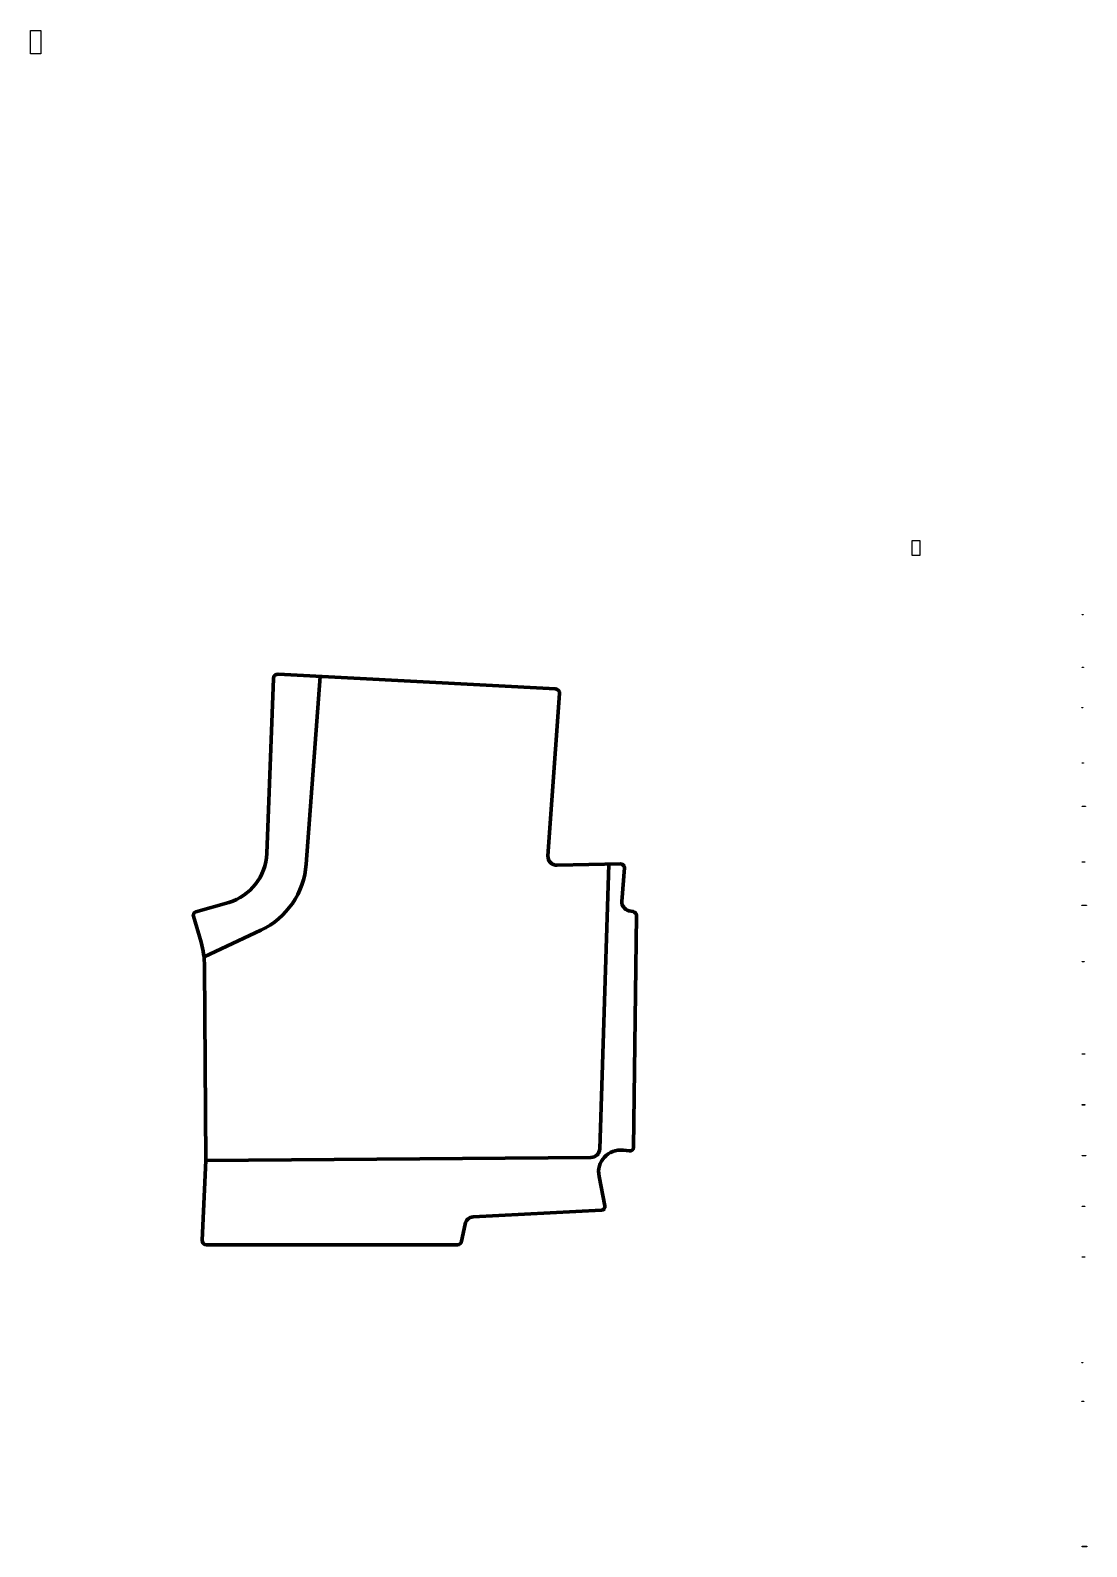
# Model space of a CAD drawing. Header units: millimetres. Extents: x -827 to 377, y -99 to 1628.
import ezdxf

# ---------------------------------------------------------------- set-up
doc = ezdxf.new("R2010")
doc.units = ezdxf.units.MM
doc.header["$MEASUREMENT"] = 0
doc.header["$XCLIPFRAME"] = 0
doc.layers.add('layer 1', color=7, linetype='Continuous', plot=False)
doc.layers.add('layer 2', color=7, linetype='Continuous')
doc.layers.add('layer 3', color=7, linetype='Continuous')
picture_1 = doc.add_image_def('image1.png', size_in_pixel=(45983, 89630))
picture_2 = doc.add_image_def('image2.png', size_in_pixel=(16160, 2324))
picture_3 = doc.add_image_def('image3.png', size_in_pixel=(15853, 2324))
picture_4 = doc.add_image_def('image4.png', size_in_pixel=(21947, 2324))
picture_5 = doc.add_image_def('image5.png', size_in_pixel=(16400, 2354))
picture_6 = doc.add_image_def('image6.png', size_in_pixel=(16659, 2354))
picture_7 = doc.add_image_def('image7.png', size_in_pixel=(11915, 1719))
picture_8 = doc.add_image_def('image8.png', size_in_pixel=(27768, 2395))
picture_9 = doc.add_image_def('image9.png', size_in_pixel=(16157, 1851))
picture_10 = doc.add_image_def('image10.png', size_in_pixel=(21444, 2382))
picture_11 = doc.add_image_def('image11.png', size_in_pixel=(7948, 1879))
picture_12 = doc.add_image_def('image12.png', size_in_pixel=(5230, 2367))
picture_13 = doc.add_image_def('image13.png', size_in_pixel=(9087, 1374))
picture_14 = doc.add_image_def('image14.png', size_in_pixel=(6372, 1851))
picture_15 = doc.add_image_def('image15.png', size_in_pixel=(5551, 1374))
picture_16 = doc.add_image_def('image16.png', size_in_pixel=(10464, 1889))
picture_17 = doc.add_image_def('image17.png', size_in_pixel=(26991, 2311))
picture_18 = doc.add_image_def('image18.png', size_in_pixel=(61963, 137696))

msp = doc.modelspace()

# ---------------------------------------------------------------- linework, layer by layer
at = {"layer": 'layer 2', "color": 12, "lineweight": 200}
msp.add_open_spline([(-340.2, 244.5), (-340.2, 244.5), (-626.1, 244.5), (-626.1, 244.5), (-629, 244.5), (-631.2, 246.9), (-631.1, 249.8), (-631.1, 249.8), (-627, 340.7), (-627, 340.7), (-627, 340.7), (-628.3, 561.5), (-628.3, 561.5), (-628.3, 570.9), (-629.7, 580.3), (-632.3, 589.3), (-632.3, 589.3), (-641, 618.7), (-641, 618.7), (-641.6, 620.8), (-640.4, 623.1), (-638.2, 623.7), (-638.2, 623.7), (-600.8, 634.5), (-600.8, 634.5), (-576, 641.7), (-558.5, 664.1), (-557.5, 690.1), (-557.5, 690.1), (-549.7, 889.7), (-549.7, 889.7), (-549.5, 892.5), (-547.2, 894.7), (-544.4, 894.5), (-544.4, 894.5), (-228.4, 877.7), (-228.4, 877.7), (-225.6, 877.5), (-223.5, 875.1), (-223.7, 872.3), (-223.7, 872.3), (-236.9, 687.6), (-236.9, 687.6), (-237.3, 681.6), (-232.5, 676.6), (-226.6, 676.8), (-226.6, 676.8), (-154.1, 678.3), (-154.1, 678.3), (-151.7, 678.4), (-149.8, 676.4), (-149.9, 674), (-149.9, 674), (-152.6, 635.6), (-152.6, 635.6), (-153, 630.7), (-149.6, 626.2), (-144.8, 625.1), (-144.8, 625.1), (-139.9, 624), (-139.9, 624), (-137.6, 623.5), (-135.9, 621.4), (-135.9, 619.1), (-135.9, 619.1), (-139.4, 355.4), (-139.4, 355.4), (-139.4, 353), (-141.5, 351.2), (-143.9, 351.4), (-143.9, 351.4), (-151.3, 352.3), (-151.3, 352.3), (-168.2, 354.3), (-182.1, 339.1), (-178.7, 322.4), (-178.7, 322.4), (-172.1, 288.8), (-172.1, 288.8), (-171.6, 286.4), (-173.3, 284.1), (-175.8, 284), (-175.8, 284), (-322.2, 276.2), (-322.2, 276.2), (-326.7, 276), (-330.5, 272.6), (-331.4, 268.1), (-331.4, 268.1), (-335.3, 248.6), (-335.3, 248.6), (-335.8, 246.2), (-337.8, 244.5), (-340.2, 244.5)], degree=3, knots=[0, 0, 0, 0, 0.032258, 0.032258, 0.032258, 0.064516, 0.064516, 0.064516, 0.096774, 0.096774, 0.096774, 0.129032, 0.129032, 0.129032, 0.16129, 0.16129, 0.16129, 0.193548, 0.193548, 0.193548, 0.225806, 0.225806, 0.225806, 0.258065, 0.258065, 0.258065, 0.290323, 0.290323, 0.290323, 0.322581, 0.322581, 0.322581, 0.354839, 0.354839, 0.354839, 0.387097, 0.387097, 0.387097, 0.419355, 0.419355, 0.419355, 0.451613, 0.451613, 0.451613, 0.483871, 0.483871, 0.483871, 0.516129, 0.516129, 0.516129, 0.548387, 0.548387, 0.548387, 0.580645, 0.580645, 0.580645, 0.612903, 0.612903, 0.612903, 0.645161, 0.645161, 0.645161, 0.677419, 0.677419, 0.677419, 0.709677, 0.709677, 0.709677, 0.741935, 0.741935, 0.741935, 0.774194, 0.774194, 0.774194, 0.806452, 0.806452, 0.806452, 0.83871, 0.83871, 0.83871, 0.870968, 0.870968, 0.870968, 0.903226, 0.903226, 0.903226, 0.935484, 0.935484, 0.935484, 0.967742, 0.967742, 0.967742, 1, 1, 1, 1], dxfattribs=at)
at = {"layer": 'layer 3', "color": 142, "lineweight": 200}
for points in [[(-496.4, 892), (-496.4, 892), (-512.4, 678), (-512.4, 678), (-514.9, 645.4), (-534.7, 616.6), (-564.2, 602.8), (-564.2, 602.8), (-628.9, 572.5), (-628.9, 572.5)], [(-627, 340.7), (-627, 340.7), (-187.9, 344), (-187.9, 344), (-182.5, 344), (-178.2, 348.3), (-178, 353.7), (-178, 353.7), (-167.5, 677.8), (-167.5, 677.8)]]:
    msp.add_open_spline(points, degree=3, knots=[0, 0, 0, 0, 0.333333, 0.333333, 0.333333, 0.666667, 0.666667, 0.666667, 1, 1, 1, 1], dxfattribs=at)

# ---------------------------------------------------------------- pictures from other files: only their frames are drawn
at = {"layer": 'layer 1'}
image = msp.add_image(picture_18, insert=(-815.5, -288.6), size_in_units=(860.6, 1912.4), dxfattribs=at)
image.set_boundary_path([(-816, -289), (45, 1624)])
image = msp.add_image(picture_1, insert=(175.6, -200.9), size_in_units=(638.7, 1244.9), dxfattribs=at)
image.set_boundary_path([(176, -201), (814, 1044)])
image = msp.add_image(picture_14, insert=(366.6, 949.8), size_in_units=(88.5, 25.7), dxfattribs=at)
image.set_boundary_path([(367, 950), (455, 976)])
image = msp.add_image(picture_13, insert=(366.6, 895.8), size_in_units=(126.2, 19.1), dxfattribs=at)
image.set_boundary_path([(367, 896), (493, 915)])
image = msp.add_image(picture_12, insert=(366.5, 835.3), size_in_units=(72.6, 32.9), dxfattribs=at)
image.set_boundary_path([(367, 835), (439, 868)])
image = msp.add_image(picture_11, insert=(366.6, 778.3), size_in_units=(110.4, 26.1), dxfattribs=at)
image.set_boundary_path([(367, 778), (477, 804)])
image = msp.add_image(picture_10, insert=(366.6, 721), size_in_units=(297.8, 33.1), dxfattribs=at)
image.set_boundary_path([(367, 721), (664, 754)])
image = msp.add_image(picture_9, insert=(366.6, 664.3), size_in_units=(224.4, 25.7), dxfattribs=at)
image.set_boundary_path([(367, 664), (591, 690)])
image = msp.add_image(picture_8, insert=(366.5, 606.7), size_in_units=(385.7, 33.3), dxfattribs=at)
image.set_boundary_path([(367, 607), (752, 640)])
image = msp.add_image(picture_7, insert=(366.6, 551), size_in_units=(165.5, 23.9), dxfattribs=at)
image.set_boundary_path([(367, 551), (532, 575)])
image = msp.add_image(picture_2, insert=(366.6, 435.8), size_in_units=(224.4, 32.3), dxfattribs=at)
image.set_boundary_path([(367, 436), (591, 468)])
image = msp.add_image(picture_3, insert=(366.6, 377.1), size_in_units=(220.2, 32.3), dxfattribs=at)
image.set_boundary_path([(367, 377), (587, 410)])
image = msp.add_image(picture_4, insert=(366.6, 318.4), size_in_units=(304.8, 32.3), dxfattribs=at)
image.set_boundary_path([(367, 318), (671, 350)])
image = msp.add_image(picture_5, insert=(366.6, 259.5), size_in_units=(227.8, 32.7), dxfattribs=at)
image.set_boundary_path([(367, 260), (594, 292)])
image = msp.add_image(picture_6, insert=(366.6, 200.8), size_in_units=(231.4, 32.7), dxfattribs=at)
image.set_boundary_path([(367, 201), (598, 234)])
image = msp.add_image(picture_15, insert=(366.5, 92.6), size_in_units=(77.1, 19.1), dxfattribs=at)
image.set_boundary_path([(367, 93), (444, 112)])
image = msp.add_image(picture_16, insert=(366.5, 40.7), size_in_units=(145.3, 26.2), dxfattribs=at)
image.set_boundary_path([(367, 41), (512, 67)])
image = msp.add_image(picture_17, insert=(366.7, -132.9), size_in_units=(374.9, 32.1), dxfattribs=at)
image.set_boundary_path([(367, -133), (742, -101)])

doc.saveas('drawing.dxf')
